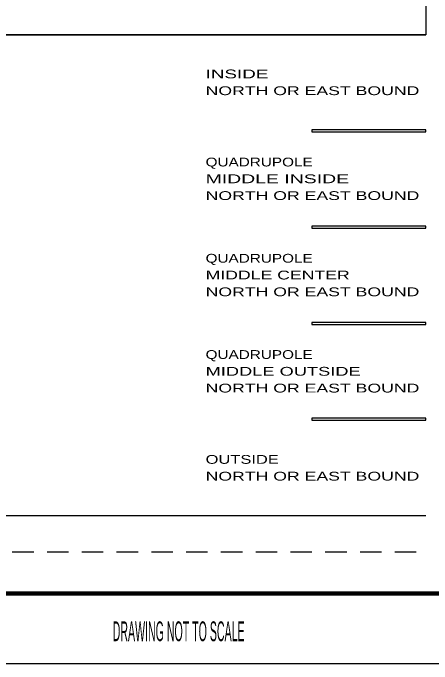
# Model space of a CAD drawing. Extents: x -7.2 to 22.3, y -5 to 5.8.
# Drawn here: x -1.651 to 1.505, y -4.871 to 0.038 of the extents above; entities that cross this region are included whole.
import ezdxf
from ezdxf.enums import TextEntityAlignment as Align

# ---------------------------------------------------------------- set-up
doc = ezdxf.new("R2010")
doc.units = 0
doc.header["$LTSCALE"] = 0.027
doc.linetypes.add('LONG_DASHED', pattern=[7.5, 6, -1.5])
doc.layers.add('1', color=7, linetype='Continuous', lineweight=13)

msp = doc.modelspace()

# ---------------------------------------------------------------- linework, layer by layer
at = {"layer": '1', "lineweight": 25}
for p, q in [((-6.27286, -0.12519), (1.46004, -0.12519)), ((-6.27286, -3.75092), (1.46004, -3.75092))]:
    msp.add_line(p, q, dxfattribs=at)
at = {"layer": '1', "linetype": 'LONG_DASHED', "lineweight": 25}
msp.add_line((-5.32471, -4.02454), (1.46004, -4.02454), dxfattribs=at)
at = {"layer": '1', "lineweight": 25}
for points in [[(6.58439, 5.75421), (6.58439, -4.87079), (-7.16561, -4.87079), (-7.16561, 5.75421)], [(-6.27286, 0.11943), (1.46004, 0.11943), (1.46004, -0.12519), (-6.27286, -0.12519)], [(0.60076, -0.85782), (1.46004, -0.85782), (1.46004, -0.84273), (0.60076, -0.84273)], [(0.60076, -1.58371), (1.46004, -1.58371), (1.46004, -1.56872), (0.60076, -1.56872)], [(0.60076, -2.3096), (1.46004, -2.3096), (1.46004, -2.29451), (0.60076, -2.29451)], [(0.60076, -3.03287), (1.46004, -3.03287), (1.46004, -3.01798), (0.60076, -3.01798)]]:
    msp.add_lwpolyline(points, close=True, dxfattribs=at)
at = {"layer": '1', "lineweight": 106}
msp.add_lwpolyline([(-7.01184, -4.33875), (6.39292, -4.33875), (6.39292, 5.2724), (-7.01184, 5.2724)], close=True, dxfattribs=at)

# ---------------------------------------------------------------- texts
at = {"layer": '1'}
for s, width, p in [('INSIDE', 1.6, (-0.19997, -0.45412)), ('NORTH OR EAST BOUND', 1.5, (-0.19997, -0.5806)), ('QUADRUPOLE', 1.3, (-0.19997, -1.11853)), ('MIDDLE INSIDE', 1.65, (-0.19997, -1.24501)), ('NORTH OR EAST BOUND', 1.5, (-0.19997, -1.3717)), ('QUADRUPOLE', 1.3, (-0.19997, -1.84432)), ('MIDDLE CENTER', 1.5, (-0.19997, -1.9708)), ('NORTH OR EAST BOUND', 1.5, (-0.19997, -2.09739)), ('QUADRUPOLE', 1.3, (-0.19997, -2.57031)), ('MIDDLE OUTSIDE', 1.55, (-0.19997, -2.6968)), ('NORTH OR EAST BOUND', 1.5, (-0.19997, -2.82338)), ('OUTSIDE', 1.4, (-0.19997, -3.3611)), ('NORTH OR EAST BOUND', 1.5, (-0.19997, -3.48769))]:
    msp.add_text(s, height=0.06629, dxfattribs=dict(at, width=width)).set_placement(p)
at = {"layer": '1', "width": 0.4}
msp.add_text('DRAWING NOT TO SCALE', height=0.1493, dxfattribs=at).set_placement((-0.40302, -4.69882), align=Align.CENTER)

doc.saveas('drawing.dxf')
